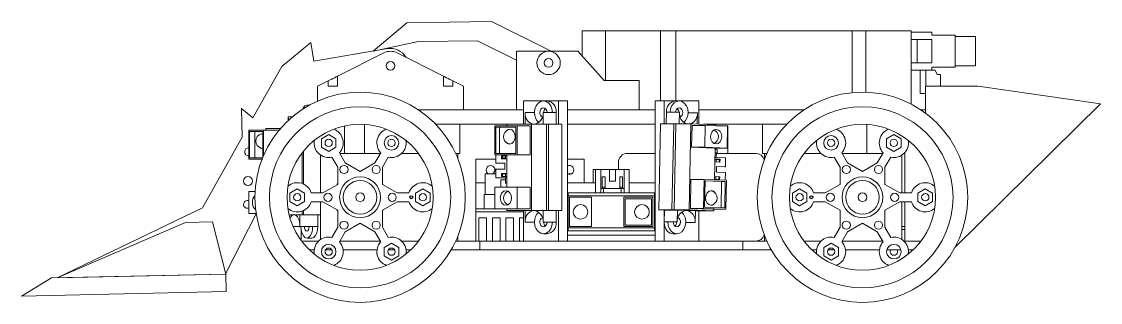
# Model space of a CAD drawing. Header units: millimetres. Extents: x 0 to 420, y 0 to 297.
# Drawn here: x 90.5 to 164.3, y 216.1 to 235.3 of the extents above; entities that cross this region are included whole.
import ezdxf

# ---------------------------------------------------------------- set-up
doc = ezdxf.new("R2010")
doc.units = ezdxf.units.MM

msp = doc.modelspace()

# ---------------------------------------------------------------- linework, layer by layer
at = {"color": 7, "linetype": 'Continuous', "lineweight": 15}
for p, q in [((116.816, 235.198), (114.505, 233.269)), ((122.607, 235.288), (116.816, 235.198)), ((126.707, 233.254), (122.607, 235.288)), ((128.81, 232.932), (128.81, 234.654)), ((128.81, 234.654), (130.41, 234.654)), ((130.41, 234.654), (130.41, 231.254)), ((134.19, 234.654), (130.41, 234.654)), ((134.19, 234.654), (134.19, 229.854)), ((135.229, 234.654), (134.19, 234.654)), ((135.229, 234.654), (135.229, 229.854)), ((135.229, 234.654), (147.29, 234.654)), ((147.29, 234.654), (147.29, 230.419)), ((148.234, 234.654), (147.29, 234.654)), ((148.234, 234.654), (148.234, 230.45)), ((148.234, 234.654), (151.346, 234.654)), ((151.346, 234.654), (151.346, 229.63)), ((152.746, 234.554), (151.346, 234.554)), ((152.746, 234.554), (152.746, 234.354)), ((154.346, 234.354), (152.746, 234.354)), ((154.346, 234.354), (154.346, 232.154)), ((155.746, 234.254), (154.346, 234.254)), ((155.746, 234.254), (155.746, 232.254)), ((110.237, 233.849), (108.253, 232.212)), ((110.45, 232.584), (110.237, 233.849)), ((110.45, 232.584), (115.5, 233.437)), ((117.611, 233.917), (114.505, 233.269)), ((121.646, 233.979), (117.611, 233.917)), ((124.32, 232.652), (121.646, 233.979)), ((151.746, 234.054), (151.346, 234.054)), ((151.746, 234.054), (151.746, 232.454)), ((152.746, 234.054), (151.746, 234.054)), ((152.746, 233.254), (152.746, 234.054)), ((112.07, 231.544), (115.25, 233.147)), ((116.15, 233.147), (119.33, 231.544)), ((124.32, 233.254), (126.52, 233.254)), ((124.32, 229.254), (124.32, 233.254)), ((126.52, 233.254), (128.52, 233.254)), ((128.52, 233.254), (130.32, 231.254)), ((152.746, 232.454), (152.746, 233.254)), ((106.282, 228.684), (108.253, 232.212)), ((151.746, 232.454), (151.346, 232.454)), ((152.746, 231.954), (151.346, 231.954)), ((152.746, 232.454), (151.746, 232.454)), ((151.946, 230.354), (151.946, 231.954)), ((152.346, 230.854), (152.346, 231.954)), ((154.346, 232.154), (152.746, 232.154)), ((152.746, 232.154), (152.746, 231.954)), ((152.98, 231.954), (152.746, 231.954)), ((153.112, 231.654), (152.98, 231.954)), ((155.746, 232.254), (154.346, 232.254)), ((110.7, 230.854), (111.43, 231.222)), ((111.43, 230.854), (111.43, 231.222)), ((112.07, 231.544), (112.07, 230.854)), ((119.33, 230.854), (119.33, 231.544)), ((119.97, 231.222), (119.97, 230.854)), ((119.97, 231.222), (120.7, 230.854)), ((130.32, 231.254), (132.72, 231.254)), ((132.72, 231.254), (132.72, 229.254)), ((153.346, 231.654), (153.112, 231.654)), ((153.346, 231.654), (153.346, 230.854)), ((110.7, 229.836), (110.7, 230.854)), ((112.07, 230.854), (111.43, 230.854)), ((119.97, 230.854), (119.33, 230.854)), ((120.7, 230.854), (120.7, 229.254)), ((152.31, 230.854), (152.31, 229.023)), ((155.91, 230.854), (152.31, 230.854)), ((164.287, 229.664), (155.91, 230.854)), ((124.81, 229.854), (124.81, 228.254)), ((126.169, 229.854), (124.81, 229.854)), ((126.426, 229.854), (126.169, 229.854)), ((127.192, 229.854), (126.426, 229.854)), ((127.192, 229.854), (127.81, 229.854)), ((127.81, 220.654), (127.81, 229.854)), ((133.81, 220.654), (133.81, 229.854)), ((133.81, 229.854), (134.428, 229.854)), ((135.194, 229.854), (134.428, 229.854)), ((135.451, 229.854), (135.194, 229.854)), ((136.81, 229.854), (135.451, 229.854)), ((136.81, 229.854), (136.81, 228.265)), ((152.31, 230.354), (151.946, 230.354)), ((154.337, 219.832), (164.287, 229.664)), ((105.548, 227.371), (105.492, 229.327)), ((105.492, 229.327), (106.282, 228.684)), ((110.132, 229.554), (109.971, 229.554)), ((120.7, 229.254), (117.598, 229.254)), ((117.598, 229.254), (124.81, 229.254)), ((124.913, 229.054), (125.556, 229.054)), ((124.913, 229.054), (124.913, 228.254)), ((126.139, 228.254), (126.139, 229.054)), ((126.139, 229.054), (126.781, 229.054)), ((126.781, 229.054), (127.038, 229.054)), ((127.038, 228.254), (127.038, 229.054)), ((127.81, 229.254), (133.81, 229.254)), ((134.581, 229.075), (134.565, 228.289)), ((134.838, 229.075), (134.581, 229.075)), ((135.481, 229.075), (134.838, 229.075)), ((135.481, 229.075), (135.465, 228.284)), ((136.706, 229.033), (136.064, 229.033)), ((136.691, 228.269), (136.706, 229.033)), ((136.81, 229.254), (144.022, 229.254)), ((151.982, 229.254), (152.31, 229.254)), ((152.31, 229.254), (152.31, 229.023)), ((108.705, 228.754), (108.971, 228.754)), ((108.705, 228.754), (108.705, 228.518)), ((113.918, 228.245), (113.918, 226.254)), ((118.799, 228.254), (119.121, 228.254)), ((118.85, 228.254), (118.85, 228.2)), ((119.121, 228.254), (120.179, 228.254)), ((120.179, 228.254), (123.655, 228.254)), ((120.45, 226.254), (120.45, 228.254)), ((123.655, 228.254), (123.655, 228.154)), ((125.34, 228.254), (123.655, 228.254)), ((125.34, 222.354), (125.34, 228.254)), ((125.34, 228.254), (126.368, 228.254)), ((126.368, 222.354), (126.368, 228.254)), ((126.522, 228.254), (126.368, 228.254)), ((126.522, 222.354), (126.522, 228.254)), ((126.522, 228.254), (127.421, 228.254)), ((127.421, 222.354), (127.421, 228.254)), ((127.81, 228.254), (133.81, 228.254)), ((134.182, 228.289), (134.061, 222.391)), ((135.082, 228.289), (134.182, 228.289)), ((135.082, 228.289), (134.961, 222.391)), ((135.235, 228.284), (135.082, 228.289)), ((135.235, 228.284), (135.115, 222.386)), ((136.264, 228.284), (135.235, 228.284)), ((136.264, 228.284), (136.143, 222.386)), ((137.948, 228.225), (136.264, 228.284)), ((136.338, 228.181), (136.307, 226.681)), ((137.238, 228.181), (136.338, 228.181)), ((137.114, 228.254), (141.441, 228.254)), ((137.238, 228.181), (137.207, 226.681)), ((138.77, 228.128), (137.238, 228.181)), ((137.947, 228.156), (137.948, 228.225)), ((137.965, 228.254), (137.965, 228.156)), ((141.17, 228.254), (141.17, 226.254)), ((141.441, 228.254), (142.499, 228.254)), ((142.499, 228.254), (142.821, 228.254)), ((142.77, 228.2), (142.77, 228.254)), ((148.31, 226.254), (148.31, 228.244)), ((106.007, 227.854), (106.007, 225.854)), ((107.007, 227.854), (106.007, 227.854)), ((106.957, 227.754), (106.057, 227.754)), ((106.057, 227.754), (106.057, 225.954)), ((106.404, 227.754), (106.404, 225.954)), ((106.871, 227.602), (106.856, 227.599)), ((106.957, 225.988), (106.957, 227.754)), ((107.007, 226.107), (107.007, 227.854)), ((107.007, 227.854), (108.079, 227.854)), ((107.17, 227.954), (107.17, 227.854)), ((108.164, 227.954), (107.17, 227.954)), ((111.468, 227.555), (110.968, 227.267)), ((111.968, 227.267), (111.468, 227.555)), ((112.55, 226.254), (112.55, 228.139)), ((122.831, 228.154), (122.831, 226.154)), ((124.363, 228.154), (122.831, 228.154)), ((124.287, 228.054), (122.908, 228.054)), ((122.908, 228.054), (122.908, 226.254)), ((123.165, 228.054), (123.165, 226.254)), ((123.607, 228.154), (123.655, 228.156)), ((123.867, 227.903), (123.777, 227.885)), ((124.287, 226.254), (124.287, 228.054)), ((124.363, 226.154), (124.363, 228.154)), ((124.363, 228.154), (125.263, 228.154)), ((125.263, 226.154), (125.263, 228.154)), ((138.788, 228.154), (138.013, 228.154)), ((138.739, 226.628), (138.77, 228.128)), ((138.788, 228.154), (138.788, 226.254)), ((150.152, 227.555), (149.652, 227.267)), ((150.652, 227.267), (150.152, 227.555)), ((102.843, 222.53), (105.548, 227.371)), ((110.968, 227.267), (110.968, 226.689)), ((110.968, 226.689), (111.468, 226.401)), ((111.468, 226.401), (111.968, 226.689)), ((111.968, 226.689), (111.968, 227.267)), ((123.777, 226.922), (123.867, 226.904)), ((137.207, 226.681), (136.307, 226.681)), ((136.307, 226.681), (137.839, 226.628)), ((137.207, 226.681), (138.739, 226.628)), ((149.652, 227.267), (149.652, 226.689)), ((149.652, 226.689), (150.152, 226.401)), ((150.152, 226.401), (150.652, 226.689)), ((150.652, 226.689), (150.652, 227.267)), ((106.057, 225.954), (106.943, 225.954)), ((106.856, 226.608), (106.871, 226.604)), ((109.655, 224.195), (109.655, 226.303)), ((109.755, 224.153), (109.755, 226.429)), ((110.918, 226.143), (110.918, 223.554)), ((111.685, 226.002), (112.085, 225.309)), ((112.605, 225.609), (112.205, 226.302)), ((112.232, 226.254), (112.331, 226.254)), ((115.004, 226.254), (112.331, 226.254)), ((115.031, 226.302), (114.631, 225.609)), ((115.151, 225.309), (115.551, 226.002)), ((117.618, 226.254), (116.458, 226.254)), ((120.163, 226.254), (120.231, 226.254)), ((120.318, 226.254), (120.231, 226.254)), ((120.318, 226.254), (120.45, 226.254)), ((120.318, 225.89), (120.318, 226.254)), ((122.831, 226.154), (124.363, 226.154)), ((122.908, 226.254), (124.287, 226.254)), ((122.919, 226.154), (122.919, 225.583)), ((123.655, 226.083), (123.302, 226.083)), ((123.302, 226.083), (123.302, 225.883)), ((123.366, 226.083), (123.366, 225.883)), ((123.366, 225.962), (123.561, 225.969)), ((123.366, 225.949), (123.561, 225.949)), ((123.561, 226.083), (123.561, 225.883)), ((123.655, 226.154), (123.655, 223.954)), ((124.363, 226.154), (125.263, 226.154)), ((131.902, 226.254), (133.81, 226.254)), ((138.739, 226.628), (137.839, 226.628)), ((137.871, 224.458), (137.916, 226.628)), ((138.638, 225.949), (137.902, 225.975)), ((138.003, 226.302), (137.909, 226.305)), ((138.058, 226.536), (137.914, 226.536)), ((137.965, 226.628), (137.965, 226.536)), ((138.003, 226.302), (137.996, 225.971)), ((138.002, 226.254), (140.702, 226.254)), ((138.058, 226.254), (138.058, 226.536)), ((138.626, 225.349), (138.638, 225.949)), ((141.17, 226.254), (141.302, 226.254)), ((141.389, 226.254), (141.302, 226.254)), ((141.302, 226.254), (141.302, 225.89)), ((141.389, 226.254), (141.456, 226.254)), ((145.162, 226.254), (144.002, 226.254)), ((146.069, 226.002), (146.469, 225.309)), ((146.988, 225.609), (146.588, 226.302)), ((148.31, 226.254), (146.616, 226.254)), ((148.31, 226.254), (149.387, 226.254)), ((149.415, 226.302), (149.015, 225.609)), ((149.534, 225.309), (149.934, 226.002)), ((150.702, 223.554), (150.702, 226.143)), ((150.841, 226.254), (150.91, 226.254)), ((150.91, 226.254), (150.91, 223.554)), ((106.007, 225.854), (106.904, 225.854)), ((112.085, 225.309), (112.085, 224.139)), ((113.618, 225.024), (112.605, 225.609)), ((114.631, 225.609), (113.618, 225.024)), ((115.151, 224.139), (115.151, 225.309)), ((121.55, 225.854), (122.919, 225.854)), ((121.55, 225.854), (121.55, 224.254)), ((123.531, 225.583), (122.919, 225.583)), ((123.302, 225.883), (123.655, 225.883)), ((123.531, 225.183), (123.531, 225.583)), ((127.81, 225.854), (128.95, 225.854)), ((128.95, 225.854), (128.95, 224.254)), ((131.302, 225.154), (131.302, 225.654)), ((137.896, 225.675), (138.249, 225.662)), ((138.253, 225.862), (137.9, 225.875)), ((137.9, 225.852), (137.993, 225.849)), ((137.99, 225.671), (137.993, 225.849)), ((137.993, 225.849), (138.189, 225.849)), ((138.013, 225.37), (138.005, 224.971)), ((138.013, 225.37), (138.626, 225.349)), ((138.013, 225.368), (138.562, 225.349)), ((138.185, 225.665), (138.189, 225.862)), ((138.189, 225.862), (138.253, 225.862)), ((138.249, 225.662), (138.253, 225.862)), ((138.562, 225.349), (138.626, 225.349)), ((146.469, 225.309), (146.469, 224.139)), ((148.002, 225.024), (146.988, 225.609)), ((149.015, 225.609), (148.002, 225.024)), ((149.534, 224.139), (149.534, 225.309)), ((122.188, 224.854), (122.188, 223.454)), ((122.188, 224.854), (122.919, 224.854)), ((122.919, 225.183), (122.919, 224.583)), ((123.531, 225.183), (122.919, 225.183)), ((122.919, 224.583), (123.655, 224.583)), ((123.655, 224.883), (123.302, 224.883)), ((123.302, 224.883), (123.302, 224.683)), ((123.302, 224.683), (123.655, 224.683)), ((123.366, 224.883), (123.366, 224.683)), ((123.366, 224.854), (123.561, 224.854)), ((123.55, 224.883), (123.55, 224.854)), ((123.561, 224.883), (123.561, 224.683)), ((123.561, 224.229), (123.561, 224.583)), ((127.826, 224.854), (128.074, 224.854)), ((129.578, 225.154), (129.578, 224.254)), ((129.735, 225.154), (129.578, 225.154)), ((129.735, 225.154), (129.735, 223.554)), ((129.735, 225.154), (130.089, 225.154)), ((130.689, 225.154), (130.089, 225.154)), ((130.089, 225.154), (130.089, 223.854)), ((130.389, 224.654), (130.189, 224.654)), ((130.189, 224.654), (130.189, 223.854)), ((130.389, 223.854), (130.389, 224.654)), ((130.689, 224.354), (130.689, 225.154)), ((131.089, 225.154), (130.689, 225.154)), ((131.089, 224.354), (131.089, 225.154)), ((131.689, 225.154), (131.089, 225.154)), ((131.589, 224.654), (131.389, 224.654)), ((131.389, 224.654), (131.389, 223.854)), ((131.589, 223.854), (131.589, 224.654)), ((131.689, 223.854), (131.689, 225.154)), ((131.689, 225.154), (132.042, 225.154)), ((132.042, 225.154), (132.042, 223.554)), ((136.262, 224.482), (136.222, 222.483)), ((137.162, 224.482), (136.262, 224.482)), ((137.162, 224.482), (137.122, 222.483)), ((138.694, 224.429), (137.162, 224.482)), ((137.872, 224.475), (138.225, 224.463)), ((138.229, 224.663), (137.876, 224.675)), ((138.165, 224.663), (137.876, 224.673)), ((137.965, 224.472), (137.969, 224.669)), ((138.005, 224.971), (138.618, 224.949)), ((138.161, 224.465), (138.165, 224.663)), ((138.165, 224.663), (138.229, 224.663)), ((138.225, 224.463), (138.229, 224.663)), ((138.607, 224.432), (138.618, 224.949)), ((109.318, 223.831), (108.818, 223.543)), ((109.818, 223.543), (109.318, 223.831)), ((112.085, 224.139), (111.072, 223.554)), ((116.164, 223.554), (115.151, 224.139)), ((117.918, 223.831), (117.418, 223.543)), ((118.418, 223.543), (117.918, 223.831)), ((121.55, 224.254), (122.188, 224.254)), ((121.55, 224.254), (121.55, 222.454)), ((122.831, 223.954), (122.831, 222.454)), ((124.363, 223.954), (122.831, 223.954)), ((123.25, 224.454), (123.25, 223.954)), ((123.25, 224.454), (123.561, 224.454)), ((123.561, 224.229), (123.655, 224.229)), ((124.363, 222.454), (124.363, 223.954)), ((124.363, 223.954), (125.263, 223.954)), ((125.263, 222.454), (125.263, 223.954)), ((129.735, 224.254), (127.81, 224.254)), ((130.089, 223.854), (130.189, 223.854)), ((130.089, 223.554), (130.089, 223.854)), ((130.189, 223.954), (130.389, 223.954)), ((130.189, 223.854), (130.389, 223.854)), ((130.289, 223.554), (130.289, 223.854)), ((130.389, 223.854), (131.389, 223.854)), ((130.689, 224.354), (131.089, 224.354)), ((131.589, 223.954), (131.389, 223.954)), ((131.389, 223.854), (131.589, 223.854)), ((131.489, 223.854), (131.489, 223.554)), ((131.589, 223.854), (131.689, 223.854)), ((131.689, 223.854), (131.689, 223.554)), ((133.81, 224.254), (132.042, 224.254)), ((137.237, 224.38), (137.2, 222.58)), ((138.615, 224.332), (137.237, 224.38)), ((138.358, 224.332), (137.237, 224.371)), ((138.322, 222.541), (138.358, 224.332)), ((138.358, 224.332), (138.615, 224.332)), ((138.579, 222.532), (138.615, 224.332)), ((138.653, 222.43), (138.694, 224.429)), ((143.702, 223.831), (143.202, 223.543)), ((144.202, 223.543), (143.702, 223.831)), ((146.469, 224.139), (145.456, 223.554)), ((150.548, 223.554), (149.534, 224.139)), ((152.302, 223.831), (151.802, 223.543)), ((152.802, 223.543), (152.302, 223.831)), ((106.007, 223.654), (106.007, 222.154)), ((106.429, 223.654), (106.007, 223.654)), ((108.818, 223.543), (108.818, 222.965)), ((109.818, 222.965), (109.818, 223.543)), ((111.072, 223.554), (110.272, 223.554)), ((116.964, 223.554), (116.164, 223.554)), ((117.418, 223.543), (117.418, 222.965)), ((118.418, 222.965), (118.418, 223.543)), ((122.121, 223.454), (122.121, 222.454)), ((122.121, 223.454), (122.831, 223.454)), ((127.86, 223.054), (127.81, 223.054)), ((130.089, 223.554), (127.86, 223.554)), ((127.86, 223.554), (127.86, 223.354)), ((133.76, 223.354), (127.86, 223.354)), ((127.86, 223.354), (127.86, 221.154)), ((127.96, 223.254), (127.96, 221.254)), ((129.46, 223.254), (127.96, 223.254)), ((129.46, 221.254), (129.46, 223.254)), ((130.289, 223.554), (130.089, 223.554)), ((131.489, 223.554), (130.289, 223.554)), ((131.489, 223.554), (131.689, 223.554)), ((133.66, 223.254), (131.66, 223.254)), ((131.66, 223.254), (131.66, 221.254)), ((133.76, 223.554), (131.689, 223.554)), ((133.56, 223.154), (131.76, 223.154)), ((131.76, 223.154), (131.76, 221.354)), ((133.56, 221.354), (133.56, 223.154)), ((133.66, 221.254), (133.66, 223.254)), ((133.76, 223.354), (133.76, 223.554)), ((133.76, 221.154), (133.76, 223.354)), ((133.81, 223.054), (133.76, 223.054)), ((137.723, 223.688), (137.633, 223.706)), ((143.202, 223.543), (143.202, 222.965)), ((144.202, 222.965), (144.202, 223.543)), ((145.456, 223.554), (144.656, 223.554)), ((151.348, 223.554), (150.548, 223.554)), ((151.802, 223.543), (151.802, 222.965)), ((152.802, 222.965), (152.802, 223.543)), ((92.877, 217.738), (102.843, 222.53)), ((108.818, 222.965), (109.318, 222.677)), ((109.318, 222.677), (109.818, 222.965)), ((109.655, 222.054), (109.655, 222.313)), ((109.755, 222.054), (109.755, 222.355)), ((110.272, 222.954), (111.072, 222.954)), ((110.918, 222.954), (110.918, 220.365)), ((111.072, 222.954), (112.085, 222.369)), ((112.085, 222.369), (112.085, 221.199)), ((115.151, 222.369), (116.164, 222.954)), ((115.151, 221.199), (115.151, 222.369)), ((116.164, 222.954), (116.964, 222.954)), ((117.418, 222.965), (117.918, 222.677)), ((117.918, 222.677), (118.418, 222.965)), ((121.55, 222.454), (122.831, 222.454)), ((121.55, 222.454), (121.55, 222.254)), ((121.55, 222.254), (124.81, 222.254)), ((121.55, 220.254), (121.55, 222.254)), ((122.831, 222.454), (124.363, 222.454)), ((123.655, 222.454), (123.655, 222.354)), ((123.655, 222.354), (125.34, 222.354)), ((124.363, 222.454), (125.263, 222.454)), ((124.81, 222.354), (124.81, 220.254)), ((124.913, 222.354), (124.913, 221.554)), ((125.34, 222.354), (126.368, 222.354)), ((126.139, 221.554), (126.139, 222.354)), ((126.368, 222.354), (126.522, 222.354)), ((126.522, 222.354), (127.421, 222.354)), ((127.038, 221.554), (127.038, 222.354)), ((134.061, 222.391), (134.444, 222.378)), ((134.961, 222.391), (134.061, 222.391)), ((134.444, 222.378), (134.428, 221.578)), ((135.344, 222.378), (134.444, 222.378)), ((134.961, 222.391), (135.115, 222.386)), ((136.143, 222.386), (135.115, 222.386)), ((135.344, 222.378), (135.328, 221.578)), ((135.344, 222.378), (135.957, 222.356)), ((135.957, 222.356), (136.57, 222.335)), ((136.143, 222.386), (137.828, 222.327)), ((137.122, 222.483), (136.222, 222.483)), ((136.222, 222.483), (137.753, 222.43)), ((136.553, 221.535), (136.57, 222.335)), ((136.952, 222.322), (136.569, 222.322)), ((137.828, 222.327), (136.799, 222.327)), ((136.799, 222.327), (136.952, 222.322)), ((136.81, 222.322), (136.81, 220.254)), ((136.952, 222.322), (136.953, 222.327)), ((137.122, 222.483), (138.653, 222.43)), ((137.2, 222.58), (138.579, 222.532)), ((137.633, 222.707), (137.723, 222.725)), ((138.653, 222.43), (137.753, 222.43)), ((137.828, 222.327), (137.83, 222.43)), ((143.202, 222.965), (143.702, 222.677)), ((143.702, 222.677), (144.202, 222.965)), ((144.656, 222.954), (145.456, 222.954)), ((145.456, 222.954), (146.469, 222.369)), ((146.469, 222.369), (146.469, 221.199)), ((149.534, 222.369), (150.548, 222.954)), ((149.534, 221.199), (149.534, 222.369)), ((150.548, 222.954), (151.348, 222.954)), ((150.702, 220.365), (150.702, 222.954)), ((150.91, 222.954), (150.91, 220.254)), ((151.802, 222.965), (152.302, 222.677)), ((152.302, 222.677), (152.802, 222.965)), ((92.896, 217.739), (101.674, 221.531)), ((101.674, 221.531), (103.527, 221.573)), ((103.527, 221.573), (104.42, 218)), ((104.417, 218.012), (106.507, 222.126)), ((106.007, 222.154), (106.502, 222.154)), ((108.764, 222.054), (109.655, 222.054)), ((109.505, 221.254), (109.505, 222.054)), ((109.655, 222.054), (109.755, 222.054)), ((109.755, 222.054), (110.918, 222.054)), ((110.718, 221.254), (110.718, 222.054)), ((121.75, 221.853), (122.276, 221.853)), ((121.75, 220.254), (121.75, 221.853)), ((122.276, 221.853), (122.276, 220.254)), ((122.674, 221.853), (123.2, 221.853)), ((122.674, 220.254), (122.674, 221.853)), ((123.2, 221.853), (123.2, 220.254)), ((123.6, 221.853), (124.126, 221.853)), ((123.6, 220.254), (123.6, 221.853)), ((124.126, 221.853), (124.126, 220.254)), ((124.524, 221.853), (124.81, 221.853)), ((124.524, 220.254), (124.524, 221.853)), ((124.913, 221.554), (125.556, 221.554)), ((126.139, 221.554), (126.781, 221.554)), ((126.781, 221.554), (127.038, 221.554)), ((134.685, 221.578), (134.428, 221.578)), ((135.328, 221.578), (134.685, 221.578)), ((135.286, 221.548), (135.285, 221.578)), ((136.553, 221.535), (135.91, 221.535)), ((109.035, 221.254), (109.505, 221.254)), ((109.505, 221.254), (110.371, 221.254)), ((109.586, 221.042), (109.586, 220.297)), ((110.371, 221.254), (110.718, 221.254)), ((112.085, 221.199), (111.685, 220.506)), ((112.205, 220.206), (112.605, 220.899)), ((112.605, 220.899), (113.618, 221.484)), ((113.618, 221.484), (114.631, 220.899)), ((114.631, 220.899), (115.031, 220.206)), ((115.551, 220.506), (115.151, 221.199)), ((127.81, 221.454), (127.86, 221.454)), ((127.86, 221.154), (133.76, 221.154)), ((127.86, 221.154), (127.86, 220.954)), ((127.86, 220.954), (133.76, 220.954)), ((127.96, 221.254), (129.46, 221.254)), ((131.66, 221.254), (133.66, 221.254)), ((131.76, 221.354), (133.56, 221.354)), ((133.76, 221.454), (133.81, 221.454)), ((133.76, 220.954), (133.76, 221.154)), ((146.469, 221.199), (146.069, 220.506)), ((146.588, 220.206), (146.988, 220.899)), ((146.988, 220.899), (148.002, 221.484)), ((148.002, 221.484), (149.015, 220.899)), ((149.015, 220.899), (149.415, 220.206)), ((149.934, 220.506), (149.534, 221.199)), ((150.91, 221.254), (150.702, 221.254)), ((150.702, 221.054), (150.91, 221.054)), ((109.618, 220.254), (110.778, 220.254)), ((109.971, 220.454), (110.318, 220.454)), ((112.232, 220.254), (115.004, 220.254)), ((115.768, 220.107), (115.268, 219.819)), ((116.268, 219.819), (115.768, 220.107)), ((116.458, 220.254), (117.618, 220.254)), ((120.163, 220.254), (121.81, 220.254)), ((120.318, 220.254), (120.318, 220.618)), ((121.81, 219.654), (121.81, 220.254)), ((121.81, 220.254), (139.81, 220.254)), ((126.169, 220.754), (126.426, 220.754)), ((127.81, 220.254), (127.81, 220.654)), ((133.81, 220.654), (127.81, 220.654)), ((133.81, 220.254), (133.81, 220.654)), ((135.041, 220.757), (135.298, 220.757)), ((139.81, 219.654), (139.81, 220.254)), ((139.81, 220.254), (141.456, 220.254)), ((141.302, 220.618), (141.302, 220.254)), ((144.002, 220.254), (145.162, 220.254)), ((145.852, 220.107), (145.352, 219.819)), ((146.352, 219.819), (145.852, 220.107)), ((146.616, 220.254), (149.387, 220.254)), ((150.841, 220.254), (152.002, 220.254)), ((150.91, 220.254), (152.002, 220.254)), ((110.148, 219.654), (110.476, 219.654)), ((111.251, 219.654), (111.685, 219.654)), ((112.46, 219.654), (114.776, 219.654)), ((115.268, 219.819), (115.268, 219.241)), ((115.551, 219.654), (115.985, 219.654)), ((116.268, 219.241), (116.268, 219.819)), ((116.76, 219.654), (117.088, 219.654)), ((119.853, 219.654), (121.81, 219.654)), ((121.81, 219.654), (139.81, 219.654)), ((139.81, 219.654), (141.766, 219.654)), ((144.532, 219.654), (144.859, 219.654)), ((145.352, 219.819), (145.352, 219.241)), ((145.634, 219.654), (146.069, 219.654)), ((146.352, 219.241), (146.352, 219.819)), ((146.844, 219.654), (149.159, 219.654)), ((149.667, 219.654), (150.636, 219.654)), ((151.144, 219.654), (151.471, 219.654)), ((115.268, 219.241), (115.768, 218.953)), ((115.768, 218.953), (116.268, 219.241)), ((145.352, 219.241), (145.852, 218.953)), ((145.852, 218.953), (146.352, 219.241)), ((92.501, 217.73), (104.42, 218)), ((104.42, 218), (92.896, 217.739)), ((104.42, 218), (104.447, 216.8)), ((90.45, 216.483), (92.501, 217.73)), ((90.45, 216.483), (104.447, 216.8))]:
    msp.add_line(p, q, dxfattribs=at)
at = {"color": 8, "linetype": 'Continuous', "lineweight": 15}
for p, q in [((127.192, 228.254), (127.192, 229.854)), ((134.428, 229.854), (134.428, 228.289)), ((127.192, 220.254), (127.192, 222.354)), ((134.428, 222.378), (134.428, 220.254))]:
    msp.add_line(p, q, dxfattribs=at)
at = {"color": 7, "linetype": 'Continuous', "lineweight": 15, "flags": 128}
for points in [[(111.43, 231.222), (111.514, 231.264), (111.63, 231.323), (111.75, 231.383), (111.869, 231.443), (111.985, 231.502), (112.07, 231.544)], [(119.33, 231.544), (119.414, 231.502), (119.53, 231.443), (119.65, 231.383), (119.769, 231.323), (119.885, 231.264), (119.97, 231.222)], [(126.781, 229.054), (126.751, 229.301), (126.664, 229.524), (126.529, 229.701), (126.358, 229.815), (126.169, 229.854), (125.979, 229.815), (125.808, 229.701), (125.673, 229.524), (125.586, 229.301), (125.556, 229.054)], [(136.064, 229.033), (136.039, 229.281), (135.956, 229.507), (135.824, 229.688), (135.656, 229.808), (135.467, 229.854), (135.277, 229.821), (135.104, 229.713), (134.965, 229.541), (134.873, 229.321), (134.838, 229.075)], [(110.079, 229.524), (109.971, 229.554), (109.848, 229.515), (109.736, 229.401), (109.667, 229.273)], [(126.414, 229.054), (126.395, 229.176), (126.342, 229.28), (126.262, 229.35), (126.169, 229.374), (126.075, 229.35), (125.995, 229.28), (125.942, 229.176), (125.923, 229.054), (125.923, 229.054)], [(135.696, 229.045), (135.68, 229.168), (135.629, 229.274), (135.551, 229.346), (135.458, 229.374), (135.363, 229.353), (135.282, 229.286), (135.227, 229.184), (135.206, 229.075)], [(108.705, 228.754), (108.713, 228.598), (108.721, 228.532)], [(106.957, 227.558), (106.949, 227.565), (106.854, 227.603), (106.758, 227.565), (106.75, 227.558)], [(123.593, 227.038), (123.708, 226.941), (123.854, 226.903), (124.001, 226.941), (124.125, 227.05), (124.208, 227.212), (124.237, 227.403), (124.208, 227.595), (124.125, 227.757), (124.001, 227.865), (123.854, 227.903), (123.708, 227.865), (123.593, 227.768)], [(138.371, 227.391), (138.346, 227.583), (138.266, 227.749), (138.144, 227.861), (137.999, 227.904), (137.851, 227.871), (137.725, 227.767), (137.639, 227.608), (137.606, 227.418), (137.631, 227.226), (137.71, 227.061), (137.832, 226.948), (137.978, 226.905), (138.126, 226.938), (138.252, 227.042), (138.338, 227.201), (138.371, 227.391)], [(106.75, 226.648), (106.758, 226.641), (106.854, 226.603), (106.949, 226.641), (106.957, 226.648)], [(123.214, 223.204), (123.243, 223.013), (123.327, 222.85), (123.451, 222.742), (123.597, 222.704), (123.744, 222.742), (123.868, 222.85), (123.951, 223.013), (123.98, 223.204), (123.951, 223.395), (123.868, 223.557), (123.744, 223.666), (123.597, 223.704), (123.451, 223.666), (123.327, 223.557), (123.243, 223.395), (123.214, 223.204)], [(137.907, 223.572), (137.801, 223.663), (137.656, 223.707), (137.508, 223.674), (137.382, 223.57), (137.296, 223.41), (137.263, 223.22), (137.288, 223.028), (137.368, 222.863), (137.49, 222.75), (137.635, 222.707), (137.783, 222.74), (137.907, 222.842)], [(127.86, 222.254), (127.844, 222.41), (127.81, 222.532)], [(127.81, 221.976), (127.844, 222.098), (127.86, 222.254)], [(133.81, 222.532), (133.775, 222.41), (133.76, 222.254)], [(133.76, 222.254), (133.775, 222.098), (133.81, 221.976)], [(109.505, 221.254), (109.498, 221.41), (109.475, 221.56), (109.438, 221.698), (109.388, 221.82), (109.328, 221.919), (109.259, 221.993), (109.183, 222.039), (109.105, 222.054)], [(125.556, 221.554), (125.586, 221.307), (125.673, 221.084), (125.808, 220.907), (125.979, 220.793), (126.169, 220.754), (126.358, 220.793), (126.529, 220.907), (126.664, 221.084), (126.751, 221.307), (126.781, 221.554)], [(125.923, 221.554), (125.942, 221.431), (125.995, 221.328), (126.075, 221.258), (126.169, 221.234), (126.262, 221.258), (126.342, 221.328), (126.395, 221.431), (126.414, 221.554), (126.414, 221.554)], [(134.428, 221.578), (134.453, 221.33), (134.535, 221.104), (134.667, 220.922), (134.836, 220.803), (135.024, 220.757), (135.041, 220.757)], [(134.685, 221.578), (134.71, 221.33), (134.793, 221.104), (134.924, 220.922), (135.093, 220.803), (135.281, 220.757), (135.472, 220.789), (135.645, 220.897), (135.784, 221.069), (135.875, 221.289), (135.91, 221.535)], [(135.053, 221.578), (135.053, 221.565), (135.069, 221.442), (135.12, 221.336), (135.198, 221.264), (135.291, 221.237), (135.386, 221.258), (135.466, 221.324), (135.522, 221.426), (135.543, 221.548), (135.543, 221.548)], [(109.571, 221.254), (109.591, 221.007), (109.648, 220.784), (109.736, 220.607), (109.848, 220.493), (109.971, 220.454), (110.095, 220.493), (110.207, 220.607), (110.295, 220.784), (110.352, 221.007), (110.371, 221.254)], [(109.811, 221.254), (109.824, 221.131), (109.858, 221.028), (109.91, 220.958), (109.971, 220.934), (110.033, 220.958), (110.085, 221.028), (110.119, 221.131), (110.131, 221.254), (110.131, 221.254)], [(110.318, 220.454), (110.442, 220.493), (110.553, 220.607), (110.642, 220.784), (110.698, 221.007), (110.718, 221.254)]]:
    msp.add_lwpolyline(points, dxfattribs=at)
at = {"color": 7, "linetype": 'Continuous', "lineweight": 15}
for centre, radius in [((126.52, 232.454), 0.8), ((126.52, 232.454), 0.3), ((115.7, 232.254), 0.3), ((113.618, 223.254), 7.2), ((148.002, 223.254), 7.2), ((113.618, 223.254), 6.2), ((148.002, 223.254), 6.2), ((113.618, 223.254), 5), ((148.002, 223.254), 5), ((115.768, 226.978), 0.5), ((145.852, 226.978), 0.5), ((111.468, 226.978), 0.25), ((115.768, 226.978), 0.25), ((145.852, 226.978), 0.25), ((150.152, 226.978), 0.25), ((112.518, 225.159), 0.28), ((114.718, 225.159), 0.28), ((146.902, 225.159), 0.28), ((149.102, 225.159), 0.28), ((105.947, 224.368), 0.3), ((113.618, 223.254), 1.4), ((148.002, 223.254), 1.4), ((113.618, 223.254), 1.148), ((148.002, 223.254), 1.148), ((109.318, 223.254), 0.25), ((111.418, 223.254), 0.28), ((113.618, 223.254), 0.3), ((115.818, 223.254), 0.28), ((117.918, 223.254), 0.25), ((143.702, 223.254), 0.25), ((145.802, 223.254), 0.28), ((148.002, 223.254), 0.3), ((150.202, 223.254), 0.28), ((152.302, 223.254), 0.25), ((128.71, 222.254), 0.5), ((132.909, 222.254), 0.5), ((112.518, 221.349), 0.28), ((114.718, 221.349), 0.28), ((146.902, 221.349), 0.28), ((149.102, 221.349), 0.28), ((111.468, 219.53), 0.5), ((111.468, 219.53), 0.25), ((115.768, 219.53), 0.25), ((145.852, 219.53), 0.25), ((150.152, 219.53), 0.5)]:
    msp.add_circle(centre, radius, dxfattribs=at)
at = {"color": 7, "linetype": 'Continuous'}
for centre in [(117.118, 223.254), (117.118, 223.254), (144.502, 223.254), (144.502, 223.254)]:
    msp.add_circle(centre, 0.1, dxfattribs=at)
at = {"color": 7, "linetype": 'Continuous', "lineweight": 15}
for centre, radius, start, end in [((115.7, 232.254), 1.2, 29.69631, 99.59585), ((115.7, 232.254), 1, 63.25362, 116.74638), ((126.326, 229.143), 0.718, 352.90412, 82.00321), ((135.304, 229.137), 0.725, 98.73193, 184.88026), ((125.634, 228.971), 0.725, 173.45907, 261.44847), ((125.418, 228.971), 0.725, 278.55153, 6.54093), ((126.409, 229.016), 0.855, 177.47546, 228.85315), ((126.235, 229.028), 0.313, 175.30236, 242.84086), ((126.525, 229.068), 0.345, 131.38497, 182.28692), ((135.096, 229.069), 0.343, 1.00656, 48.59024), ((136.26, 228.993), 0.783, 173.96141, 244.98143), ((135.387, 229.026), 0.31, 296.90509, 3.58226), ((135.217, 229.012), 0.847, 310.9715, 1.39859), ((135.91, 229), 0.797, 295.95518, 2.34483), ((106.986, 227.103), 0.513, 104.68299, 180), ((111.468, 226.978), 1, 317.4576, 69.84386), ((115.768, 226.978), 1, 110.15614, 222.5424), ((123.952, 227.403), 0.513, 109.96831, 180), ((137.633, 227.405), 0.512, 294.78999, 65.21001), ((145.852, 226.978), 1, 317.4576, 69.84386), ((150.152, 226.978), 1, 110.15614, 222.5424), ((106.986, 227.103), 0.513, 180, 255.31701), ((111.468, 226.978), 1, 170.15614, 282.5424), ((115.768, 226.978), 1, 257.4576, 9.84386), ((123.952, 227.403), 0.513, 180, 250.03169), ((145.852, 226.978), 1, 170.15614, 282.5424), ((150.152, 226.978), 1, 257.4576, 9.84386), ((105.99, 226.368), 0.27, 86.20588, 178.77551), ((105.99, 226.368), 0.27, 178.77551, 273.79412), ((131.902, 225.654), 0.6, 90, 180), ((140.702, 225.654), 0.6, 16.62311, 90), ((122.55, 225.127), 0.3, 0, 245.60702), ((127.95, 225.127), 0.3, 242.18186, 117.81814), ((113.618, 223.254), 1.8, 88.38357, 91.61643), ((122.55, 225.127), 0.3, 294.39298, 0), ((148.002, 223.254), 1.8, 88.38357, 91.61643), ((109.318, 223.254), 1, 17.4576, 129.84386), ((113.618, 223.254), 1.8, 148.38357, 151.61643), ((113.618, 223.254), 1.8, 28.38357, 31.61643), ((117.918, 223.254), 1, 50.15614, 162.5424), ((143.702, 223.254), 1, 17.4576, 129.84386), ((148.002, 223.254), 1.8, 148.38357, 151.61643), ((148.002, 223.254), 1.8, 28.38357, 31.61643), ((152.302, 223.254), 1, 50.15614, 162.5424), ((105.913, 222.769), 0.27, 69.44526, 178.77551), ((106.814, 222.973), 0.561, 134.78412, 187.1145), ((123.952, 223.204), 0.513, 114.78999, 245.21001), ((137.548, 223.207), 0.512, 358.82932, 70.03169), ((137.548, 223.207), 0.512, 289.96831, 358.82932), ((105.913, 222.769), 0.27, 178.77551, 290.55474), ((106.746, 222.821), 0.496, 170.33301, 235.78188), ((109.318, 223.254), 1, 230.15614, 342.5424), ((113.618, 223.254), 1.8, 208.38357, 211.61643), ((113.618, 223.254), 1.8, 328.38357, 331.61643), ((117.918, 223.254), 1, 197.4576, 309.84386), ((125.634, 221.637), 0.725, 98.55163, 186.54084), ((125.418, 221.637), 0.725, 353.45916, 81.44837), ((136.038, 221.647), 0.713, 96.52748, 185.59385), ((135.822, 221.631), 0.738, 352.52242, 79.45451), ((143.702, 223.254), 1, 230.15614, 342.5424), ((148.002, 223.254), 1.8, 208.38357, 211.61643), ((148.002, 223.254), 1.8, 328.38357, 331.61643), ((152.302, 223.254), 1, 197.4576, 309.84386), ((109.156, 221.706), 0.351, 98.29607, 160.02504), ((126.409, 221.592), 0.855, 131.14685, 182.52454), ((126.235, 221.58), 0.313, 117.1614, 184.69537), ((126.525, 221.54), 0.345, 177.71269, 228.61542), ((126.31, 221.477), 0.733, 279.09602, 5.99665), ((134.944, 221.541), 0.342, 311.20768, 1.16211), ((135.228, 221.58), 0.316, 354.19816, 62.58441), ((135.05, 221.59), 0.862, 356.35582, 48.67774), ((113.618, 223.254), 1.8, 268.38357, 271.61643), ((148.002, 223.254), 1.8, 268.38357, 271.61643), ((111.468, 219.53), 1, 77.4576, 189.84386), ((111.468, 219.53), 1, 290.15614, 42.5424), ((115.768, 219.53), 1, 137.4576, 249.84386), ((115.768, 219.53), 1, 350.15614, 102.5424), ((140.702, 220.854), 0.6, 270, 343.37689), ((145.852, 219.53), 1, 77.4576, 189.84386), ((145.852, 219.53), 1, 290.15614, 42.5424), ((150.152, 219.53), 1, 137.4576, 249.84386), ((150.152, 219.53), 1, 350.15614, 102.5424), ((150.152, 219.53), 0.25, 150, 29.71176)]:
    msp.add_arc(centre, radius, start, end, dxfattribs=at)

doc.saveas('drawing.dxf')
